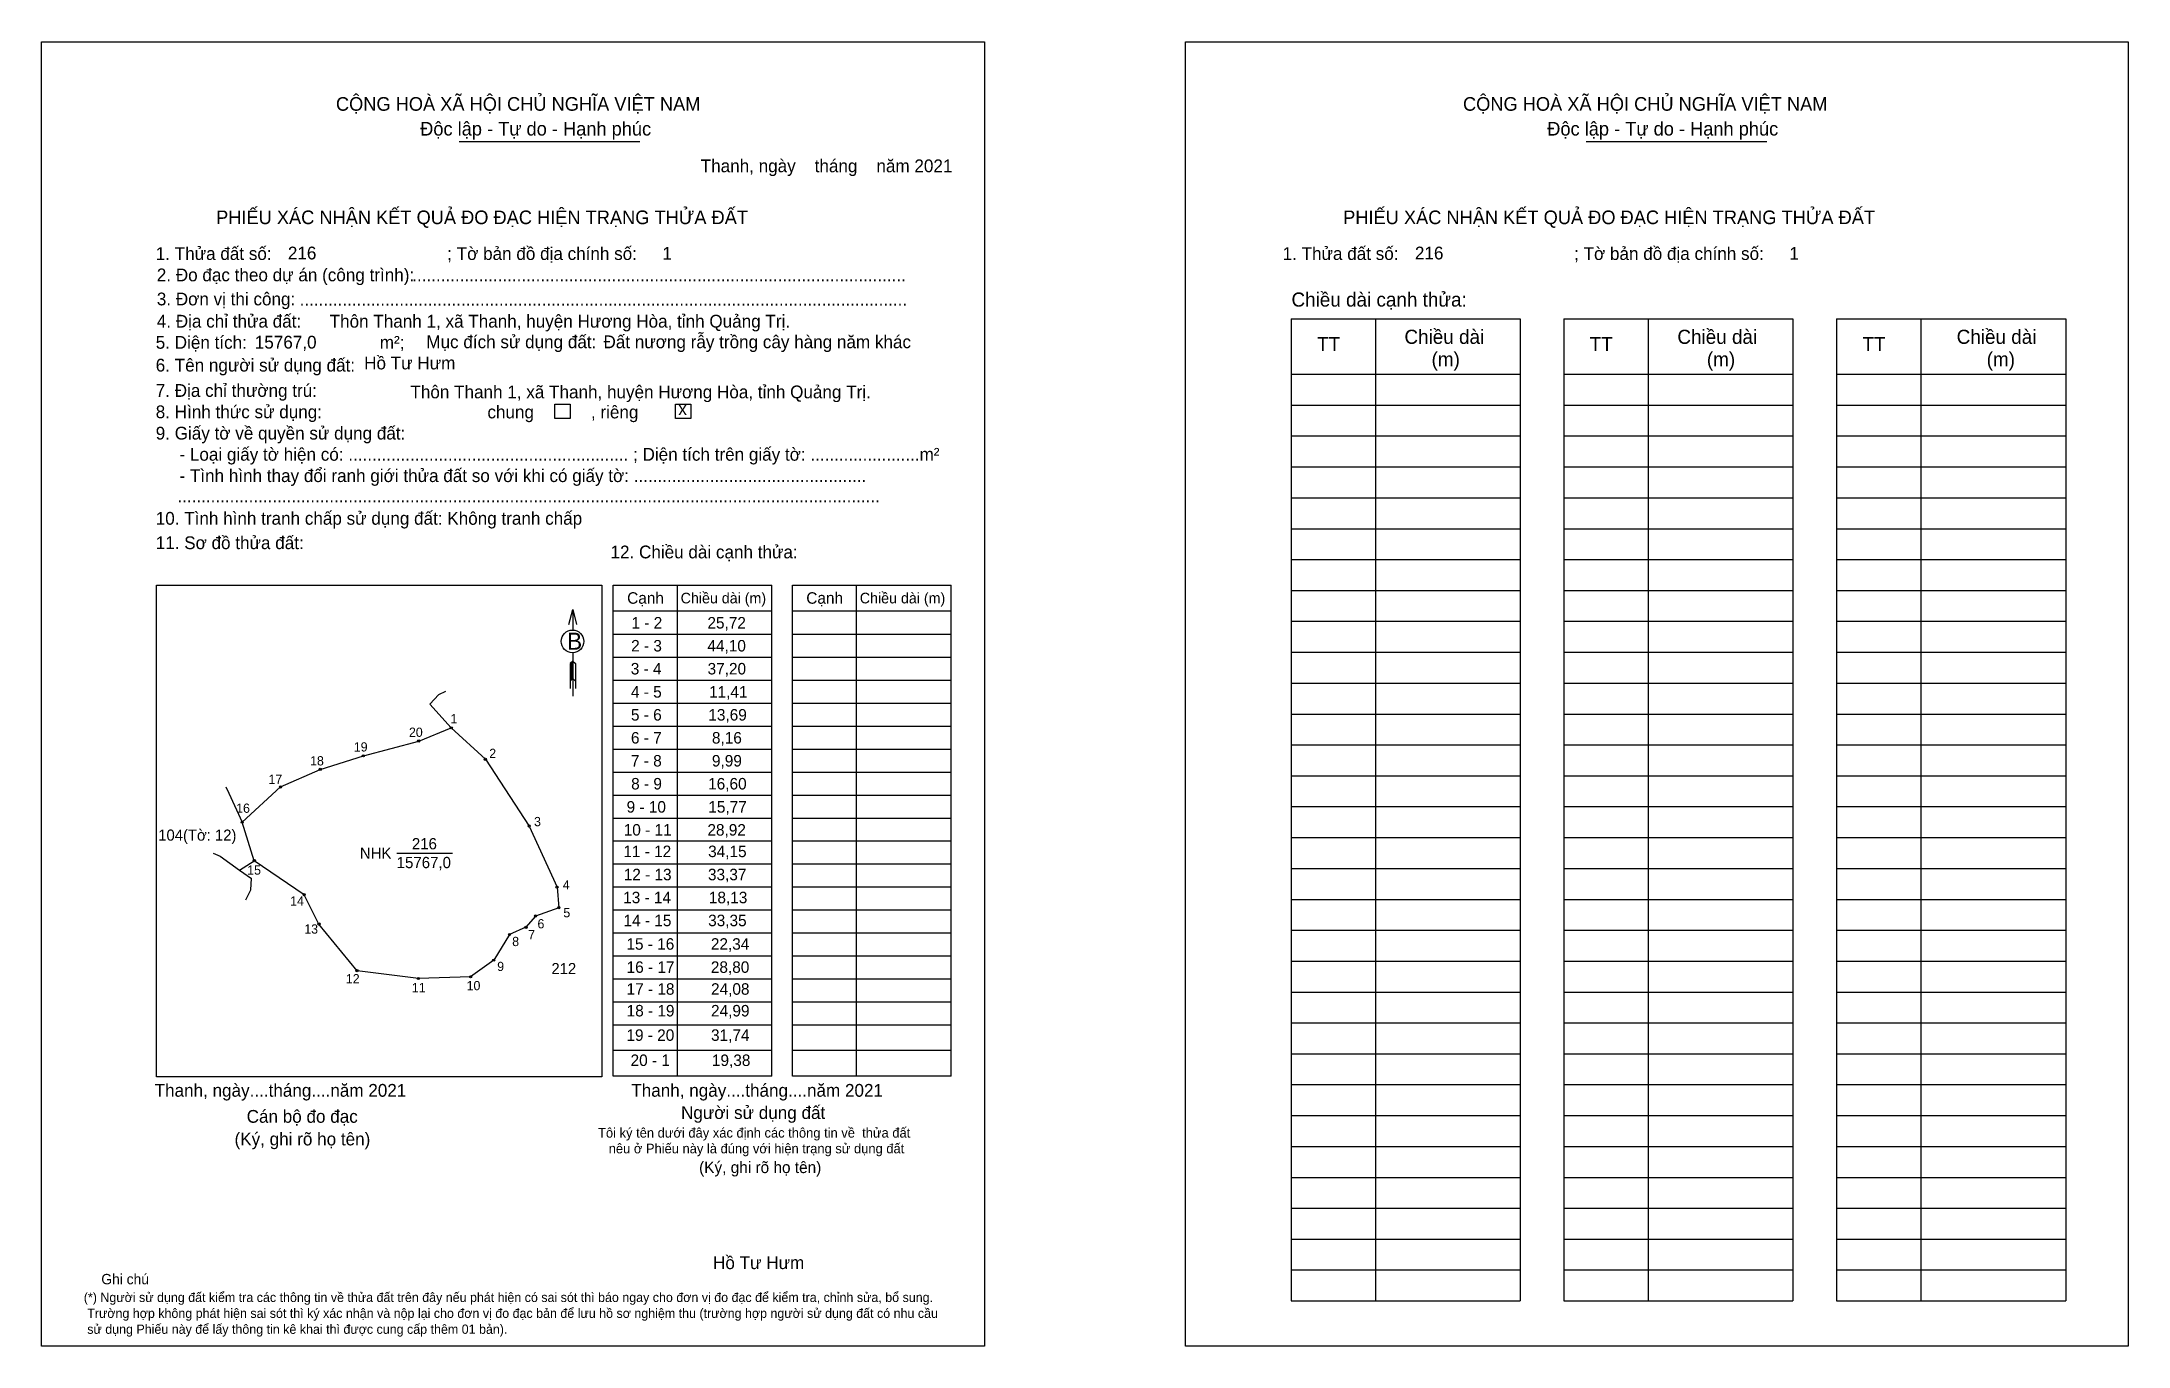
# Model space of a CAD drawing. Extents: x 544929 to 546084, y 1823027 to 1823748.
import ezdxf

# ---------------------------------------------------------------- set-up
doc = ezdxf.new("R2010")
doc.units = 0
for name, color, linetype in [('CanhThua', 7, 'Continuous'), ('kqddKhungInTrang1', 7, 'Continuous'), ('kqddKhungInTrang2', 7, 'Continuous'), ('kqddNoiDung', 7, 'Continuous'), ('kqddTemplate', 7, 'Continuous'), ('MocDinhThua', 7, 'Continuous'), ('NhanDiaChinhThua', 7, 'Continuous'), ('NhanTuCan', 7, 'Continuous'), ('RauThua', 7, 'Continuous'), ('SoHieuDinhThua', 7, 'Continuous')]:
    doc.layers.add(name, color=color, linetype=linetype)

msp = doc.modelspace()

# ---------------------------------------------------------------- linework, layer by layer
at = {"layer": 'CanhThua'}
for p, q in [((545138, 1823361.7), (545156, 1823369)), ((545156, 1823369), (545174.9, 1823351.6)), ((545083.5, 1823346), (545107.4, 1823353.5)), ((545107.4, 1823353.5), (545138, 1823361.7)), ((545174.9, 1823351.6), (545199.1, 1823314.7)), ((545061.5, 1823336.3), (545083.5, 1823346)), ((545040.3, 1823316.8), (545061.5, 1823336.3)), ((545047, 1823295.5), (545040.3, 1823316.8)), ((545199.1, 1823314.7), (545214.5, 1823280.9)), ((545074.6, 1823276.7), (545047, 1823295.5)), ((545082.8, 1823260.5), (545074.6, 1823276.7)), ((545215.5, 1823269.5), (545202.6, 1823264.9)), ((545214.5, 1823280.9), (545215.5, 1823269.5)), ((545103.9, 1823234.7), (545082.8, 1823260.5)), ((545197.3, 1823258.7), (545188.2, 1823254.7)), ((545202.6, 1823264.9), (545197.3, 1823258.7)), ((545188.2, 1823254.7), (545179.5, 1823240.5)), ((545179.5, 1823240.5), (545166.7, 1823231.3)), ((545137.8, 1823230.4), (545103.9, 1823234.7)), ((545166.7, 1823231.3), (545137.8, 1823230.4))]:
    msp.add_line(p, q, dxfattribs=at)
at = {"layer": 'kqddKhungInTrang1'}
msp.add_lwpolyline([(544929.4, 1823748.4), (545451, 1823748.4), (545451, 1823027), (544929.4, 1823027)], close=True, dxfattribs=at)
at = {"layer": 'kqddKhungInTrang2'}
msp.add_lwpolyline([(545562.2, 1823748.4), (546083.7, 1823748.4), (546083.7, 1823027), (545562.2, 1823027)], close=True, dxfattribs=at)
at = {"layer": 'kqddTemplate'}
for p, q in [((545160.4, 1823693.2), (545260.3, 1823693.2)), ((545783.9, 1823693.2), (545883.8, 1823693.2)), ((545620.6, 1823595.1), (545747.4, 1823595.1)), ((545620.6, 1823595.1), (545620.6, 1823052.1)), ((545667.3, 1823595.1), (545667.3, 1823052.1)), ((545747.4, 1823595.1), (545747.4, 1823052.1)), ((545771.4, 1823595.1), (545771.4, 1823052.1)), ((545771.4, 1823595.1), (545898.2, 1823595.1)), ((545818.1, 1823595.1), (545818.1, 1823052.1)), ((545898.2, 1823595.1), (545898.2, 1823052.1)), ((545922.3, 1823595.1), (545922.3, 1823052.1)), ((545922.3, 1823595.1), (546049.1, 1823595.1)), ((545968.9, 1823595.1), (545968.9, 1823052.1)), ((546049.1, 1823595.1), (546049.1, 1823052.1)), ((545620.6, 1823564.5), (545747.4, 1823564.5)), ((545771.4, 1823564.5), (545898.2, 1823564.5)), ((545922.3, 1823564.5), (546049.1, 1823564.5)), ((545620.6, 1823547.5), (545747.4, 1823547.5)), ((545771.4, 1823547.5), (545898.2, 1823547.5)), ((545922.3, 1823547.5), (546049.1, 1823547.5)), ((545620.6, 1823530.4), (545747.4, 1823530.4)), ((545771.4, 1823530.4), (545898.2, 1823530.4)), ((545922.3, 1823530.4), (546049.1, 1823530.4)), ((545620.6, 1823513.3), (545747.4, 1823513.3)), ((545771.4, 1823513.3), (545898.2, 1823513.3)), ((545922.3, 1823513.3), (546049.1, 1823513.3)), ((545620.6, 1823496.2), (545747.4, 1823496.2)), ((545771.4, 1823496.2), (545898.2, 1823496.2)), ((545922.3, 1823496.2), (546049.1, 1823496.2)), ((545620.6, 1823479.1), (545747.4, 1823479.1)), ((545771.4, 1823479.1), (545898.2, 1823479.1)), ((545922.3, 1823479.1), (546049.1, 1823479.1)), ((545620.6, 1823462.1), (545747.4, 1823462.1)), ((545771.4, 1823462.1), (545898.2, 1823462.1)), ((545922.3, 1823462.1), (546049.1, 1823462.1)), ((545245.6, 1823447.8), (545333.4, 1823447.8)), ((545245.6, 1823176.3), (545245.6, 1823447.8)), ((545280.9, 1823447.8), (545280.9, 1823176.3)), ((545333.4, 1823176.3), (545333.4, 1823447.8)), ((545344.7, 1823447.8), (545432.5, 1823447.8)), ((545344.7, 1823176.3), (545344.7, 1823447.8)), ((545380, 1823447.8), (545380, 1823176.3)), ((545432.5, 1823176.3), (545432.5, 1823447.8)), ((545620.6, 1823445), (545747.4, 1823445)), ((545771.4, 1823445), (545898.2, 1823445)), ((545922.3, 1823445), (546049.1, 1823445)), ((545223.2, 1823434.4), (545223.2, 1823423)), ((545245.6, 1823433.6), (545333.4, 1823433.6)), ((545344.7, 1823433.6), (545432.5, 1823433.6)), ((545245.6, 1823420.8), (545333.4, 1823420.8)), ((545344.7, 1823420.8), (545432.5, 1823420.8)), ((545620.6, 1823427.9), (545747.4, 1823427.9)), ((545771.4, 1823427.9), (545898.2, 1823427.9)), ((545922.3, 1823427.9), (546049.1, 1823427.9)), ((545223.2, 1823410.5), (545223.3, 1823386.5)), ((545245.6, 1823408.1), (545333.4, 1823408.1)), ((545344.7, 1823408.1), (545432.5, 1823408.1)), ((545620.6, 1823410.8), (545747.4, 1823410.8)), ((545771.4, 1823410.8), (545898.2, 1823410.8)), ((545922.3, 1823410.8), (546049.1, 1823410.8)), ((545223.2, 1823405.9), (545221.8, 1823404.5)), ((545223.2, 1823405.3), (545221.8, 1823403.9)), ((545223.2, 1823404.6), (545221.8, 1823403.2)), ((545221.8, 1823404.5), (545221.8, 1823390.8)), ((545223.2, 1823404), (545221.8, 1823402.6)), ((545223.2, 1823403.3), (545221.8, 1823401.9)), ((545223.2, 1823402.7), (545221.8, 1823401.3)), ((545223.2, 1823402), (545221.8, 1823400.6)), ((545223.2, 1823401.4), (545221.8, 1823400)), ((545223.2, 1823400.7), (545221.8, 1823399.3)), ((545223.2, 1823400.1), (545221.8, 1823398.7)), ((545223.2, 1823399.4), (545221.8, 1823398)), ((545223.2, 1823398.8), (545221.8, 1823397.4)), ((545223.2, 1823398.1), (545221.8, 1823396.7)), ((545223.2, 1823397.5), (545221.8, 1823396.1)), ((545223.2, 1823396.8), (545221.8, 1823395.4)), ((545223.2, 1823405.9), (545224.7, 1823404.5)), ((545224.7, 1823404.5), (545224.7, 1823390.8)), ((545223.2, 1823396.2), (545221.8, 1823394.8)), ((545223.2, 1823396.2), (545224.7, 1823394.8)), ((545245.6, 1823395.4), (545333.4, 1823395.4)), ((545344.7, 1823395.4), (545432.5, 1823395.4)), ((545620.6, 1823393.7), (545747.4, 1823393.7)), ((545771.4, 1823393.7), (545898.2, 1823393.7)), ((545922.3, 1823393.7), (546049.1, 1823393.7)), ((545245.6, 1823382.7), (545333.4, 1823382.7)), ((545344.7, 1823382.7), (545432.5, 1823382.7)), ((545620.6, 1823376.6), (545747.4, 1823376.6)), ((545771.4, 1823376.6), (545898.2, 1823376.6)), ((545922.3, 1823376.6), (546049.1, 1823376.6)), ((545245.6, 1823370), (545333.4, 1823370)), ((545344.7, 1823370), (545432.5, 1823370)), ((545245.6, 1823357.2), (545333.4, 1823357.2)), ((545344.7, 1823357.2), (545432.5, 1823357.2)), ((545620.6, 1823359.6), (545747.4, 1823359.6)), ((545771.4, 1823359.6), (545898.2, 1823359.6)), ((545922.3, 1823359.6), (546049.1, 1823359.6)), ((545245.6, 1823344.5), (545333.4, 1823344.5)), ((545344.7, 1823344.5), (545432.5, 1823344.5)), ((545620.6, 1823342.5), (545747.4, 1823342.5)), ((545771.4, 1823342.5), (545898.2, 1823342.5)), ((545922.3, 1823342.5), (546049.1, 1823342.5)), ((545245.6, 1823331.8), (545333.4, 1823331.8)), ((545344.7, 1823331.8), (545432.5, 1823331.8)), ((545245.6, 1823319.1), (545333.4, 1823319.1)), ((545344.7, 1823319.1), (545432.5, 1823319.1)), ((545620.6, 1823325.4), (545747.4, 1823325.4)), ((545771.4, 1823325.4), (545898.2, 1823325.4)), ((545922.3, 1823325.4), (546049.1, 1823325.4)), ((545333.4, 1823306.4), (545245.6, 1823306.4)), ((545432.5, 1823306.4), (545344.7, 1823306.4)), ((545620.6, 1823308.3), (545747.4, 1823308.3)), ((545771.4, 1823308.3), (545898.2, 1823308.3)), ((545922.3, 1823308.3), (546049.1, 1823308.3)), ((545333.4, 1823293.6), (545245.6, 1823293.6)), ((545432.5, 1823293.6), (545344.7, 1823293.6)), ((545620.6, 1823291.2), (545747.4, 1823291.2)), ((545771.4, 1823291.2), (545898.2, 1823291.2)), ((545922.3, 1823291.2), (546049.1, 1823291.2)), ((545333.4, 1823280.9), (545245.6, 1823280.9)), ((545432.5, 1823280.9), (545344.7, 1823280.9)), ((545620.6, 1823274.1), (545747.4, 1823274.1)), ((545771.4, 1823274.1), (545898.2, 1823274.1)), ((545922.3, 1823274.1), (546049.1, 1823274.1)), ((545333.4, 1823268.2), (545245.6, 1823268.2)), ((545432.5, 1823268.2), (545344.7, 1823268.2)), ((545333.4, 1823255.5), (545245.6, 1823255.5)), ((545432.5, 1823255.5), (545344.7, 1823255.5)), ((545620.6, 1823257.1), (545747.4, 1823257.1)), ((545771.4, 1823257.1), (545898.2, 1823257.1)), ((545922.3, 1823257.1), (546049.1, 1823257.1)), ((545333.4, 1823242.7), (545245.6, 1823242.7)), ((545432.5, 1823242.7), (545344.7, 1823242.7)), ((545620.6, 1823240), (545747.4, 1823240)), ((545771.4, 1823240), (545898.2, 1823240)), ((545922.3, 1823240), (546049.1, 1823240)), ((545333.4, 1823230), (545245.6, 1823230)), ((545432.5, 1823230), (545344.7, 1823230)), ((545333.4, 1823217.3), (545245.6, 1823217.3)), ((545432.5, 1823217.3), (545344.7, 1823217.3)), ((545620.6, 1823222.9), (545747.4, 1823222.9)), ((545771.4, 1823222.9), (545898.2, 1823222.9)), ((545922.3, 1823222.9), (546049.1, 1823222.9)), ((545333.4, 1823204.6), (545245.6, 1823204.6)), ((545432.5, 1823204.6), (545344.7, 1823204.6)), ((545620.6, 1823205.8), (545747.4, 1823205.8)), ((545771.4, 1823205.8), (545898.2, 1823205.8)), ((545922.3, 1823205.8), (546049.1, 1823205.8)), ((545333.4, 1823190.5), (545245.6, 1823190.5)), ((545432.5, 1823190.5), (545344.7, 1823190.5)), ((545620.6, 1823188.7), (545747.4, 1823188.7)), ((545771.4, 1823188.7), (545898.2, 1823188.7)), ((545922.3, 1823188.7), (546049.1, 1823188.7)), ((545333.4, 1823176.3), (545245.6, 1823176.3)), ((545432.5, 1823176.3), (545344.7, 1823176.3)), ((545620.6, 1823171.7), (545747.4, 1823171.7)), ((545771.4, 1823171.7), (545898.2, 1823171.7)), ((545922.3, 1823171.7), (546049.1, 1823171.7)), ((545620.6, 1823154.6), (545747.4, 1823154.6)), ((545771.4, 1823154.6), (545898.2, 1823154.6)), ((545922.3, 1823154.6), (546049.1, 1823154.6)), ((545620.6, 1823137.5), (545747.4, 1823137.5)), ((545771.4, 1823137.5), (545898.2, 1823137.5)), ((545922.3, 1823137.5), (546049.1, 1823137.5)), ((545620.6, 1823120.4), (545747.4, 1823120.4)), ((545771.4, 1823120.4), (545898.2, 1823120.4)), ((545922.3, 1823120.4), (546049.1, 1823120.4)), ((545620.6, 1823103.3), (545747.4, 1823103.3)), ((545771.4, 1823103.3), (545898.2, 1823103.3)), ((545922.3, 1823103.3), (546049.1, 1823103.3)), ((545620.6, 1823086.2), (545747.4, 1823086.2)), ((545771.4, 1823086.2), (545898.2, 1823086.2)), ((545922.3, 1823086.2), (546049.1, 1823086.2)), ((545620.6, 1823069.2), (545747.4, 1823069.2)), ((545771.4, 1823069.2), (545898.2, 1823069.2)), ((545922.3, 1823069.2), (546049.1, 1823069.2)), ((545620.6, 1823052.1), (545747.4, 1823052.1)), ((545771.4, 1823052.1), (545898.2, 1823052.1)), ((545922.3, 1823052.1), (546049.1, 1823052.1))]:
    msp.add_line(p, q, dxfattribs=at)
for points in [[(545213.3, 1823548), (545221.8, 1823548), (545221.8, 1823540.1), (545213.3, 1823540.1)], [(545280, 1823548), (545288.5, 1823548), (545288.5, 1823540.1), (545280, 1823540.1)], [(544992.9, 1823447.8), (545239.3, 1823447.8), (545239.3, 1823176.1), (544992.9, 1823176.1)]]:
    msp.add_lwpolyline(points, close=True, dxfattribs=at)
msp.add_lwpolyline([(545221.1, 1823426.2), (545223.2, 1823434.4), (545225.3, 1823426.2)], dxfattribs=at)
msp.add_circle((545223.1, 1823416.8), 6.26, dxfattribs=at)
at = {"layer": 'MocDinhThua'}
for centre in [(545138, 1823361.7), (545156, 1823369), (545107.4, 1823353.5), (545174.9, 1823351.6), (545083.5, 1823346), (545061.5, 1823336.3), (545040.3, 1823316.8), (545199.1, 1823314.7), (545047, 1823295.5), (545214.5, 1823280.9), (545074.6, 1823276.7), (545215.5, 1823269.5), (545082.8, 1823260.5), (545197.3, 1823258.7), (545202.6, 1823264.9), (545188.2, 1823254.7), (545103.9, 1823234.7), (545179.5, 1823240.5), (545137.8, 1823230.4), (545166.7, 1823231.3)]:
    msp.add_circle(centre, 0.614, dxfattribs=at)
at = {"layer": 'NhanDiaChinhThua'}
msp.add_line((545125.8, 1823299.7), (545156.7, 1823299.7), dxfattribs=at)
at = {"layer": 'RauThua'}
for p, q in [((545144.2, 1823382.1), (545149.2, 1823387.5)), ((545149.2, 1823387.5), (545152.9, 1823389.2)), ((545144.2, 1823382.1), (545156, 1823369)), ((545031.3, 1823336.3), (545033, 1823332.9)), ((545033, 1823332.9), (545040.3, 1823316.8)), ((545024.3, 1823299.6), (545028.1, 1823298)), ((545028.1, 1823298), (545038.8, 1823290.3)), ((545038.8, 1823290.3), (545047, 1823295.5)), ((545038.8, 1823290.3), (545047, 1823295.5)), ((545038.8, 1823290.3), (545045.5, 1823285.6)), ((545045.1, 1823279.5), (545045.5, 1823285.6)), ((545042.3, 1823273.9), (545045.1, 1823279.5))]:
    msp.add_line(p, q, dxfattribs=at)

# ---------------------------------------------------------------- texts
at = {"layer": 'kqddNoiDung'}
for s, height, p in [('Thanh, ngày    tháng    năm 2021  ', 7.067, (545294, 1823676.2)), ('216', 7.07, (545065.6, 1823628)), ('1', 7.07, (545272.8, 1823627.8)), ('216', 7.07, (545689.1, 1823628)), ('1', 7.07, (545896.3, 1823627.8)), ('........................................................................................................', 7.067, (545134.4, 1823615.8)), ('................................................................................................................................', 7.067, (545072.1, 1823602.4)), ('15767,0', 7.07, (545047.3, 1823578.7)), ('Đất nương rẫy trồng cây hàng năm khác', 7.067, (545240.2, 1823578.9)), ('Hồ Tư Hưm', 7.07, (545107.8, 1823567.2)), ('Thôn Thanh 1, xã Thanh, huyện Hương Hòa, tỉnh Quảng Trị.', 7.067, (545133.4, 1823551.2)), ('x', 7.07, (545281.6, 1823542)), ('1 - 2', 6.36, (545255.7, 1823423.9)), ('25,72', 6.36, (545297.7, 1823423.9)), ('2 - 3', 6.36, (545255.5, 1823411.2)), ('44,10', 6.36, (545297.7, 1823411.2)), ('3 - 4', 6.36, (545255.3, 1823398.5)), ('37,20', 6.36, (545297.8, 1823398.5)), ('4 - 5', 6.36, (545255.4, 1823385.7)), ('11,41', 6.36, (545298.6, 1823385.7)), ('5 - 6', 6.36, (545255.4, 1823373)), ('13,69', 6.36, (545298.2, 1823373)), ('6 - 7', 6.36, (545255.4, 1823360.3)), ('8,16', 6.36, (545300.2, 1823360.3)), ('7 - 8', 6.36, (545255.4, 1823347.6)), ('9,99', 6.36, (545300.2, 1823347.6)), ('8 - 9', 6.36, (545255.5, 1823334.9)), ('16,60', 6.36, (545298.1, 1823334.9)), ('9 - 10', 6.36, (545253, 1823322.1)), ('15,77', 6.36, (545298.2, 1823322.1)), ('10 - 11', 6.36, (545251.4, 1823309.4)), ('28,92', 6.36, (545297.7, 1823309.4)), ('11 - 12', 6.36, (545251.2, 1823297.5)), ('34,15', 6.36, (545298.1, 1823297.5)), ('12 - 13', 6.36, (545251.4, 1823284.7)), ('33,37', 6.36, (545298, 1823284.7)), ('13 - 14', 6.36, (545251.1, 1823272)), ('18,13', 6.36, (545298.5, 1823272)), ('14 - 15', 6.36, (545251.3, 1823259.3)), ('33,35', 6.36, (545298.1, 1823259.3)), ('15 - 16', 6.36, (545252.9, 1823246.3)), ('22,34', 6.36, (545299.6, 1823246.3)), ('16 - 17', 6.36, (545253, 1823233.5)), ('28,80', 6.36, (545299.6, 1823233.5)), ('17 - 18', 6.36, (545253, 1823221.4)), ('24,08', 6.36, (545299.7, 1823221.4)), ('18 - 19', 6.36, (545253, 1823209.4)), ('24,99', 6.36, (545299.7, 1823209.4)), ('19 - 20', 6.36, (545252.9, 1823195.9)), ('31,74', 6.36, (545299.7, 1823195.9)), ('20 - 1', 6.36, (545255.2, 1823182)), ('19,38', 6.36, (545300.2, 1823182)), ('Thanh, ngày....tháng....năm 2021', 7.067, (544991.9, 1823165)), ('Thanh, ngày....tháng....năm 2021', 7.067, (545255.6, 1823165)), ('Hồ Tư Hưm', 7.07, (545300.8, 1823069.7))]:
    msp.add_text(s, height=height, dxfattribs=at).set_placement(p)
at = {"layer": 'kqddTemplate'}
for s, height, p in [('CỘNG HOÀ XÃ HỘI CHỦ NGHĨA VIỆT NAM', 7.538, (545092.2, 1823710.2)), ('CỘNG HOÀ XÃ HỘI CHỦ NGHĨA VIỆT NAM', 7.538, (545715.7, 1823710.2)), ('Độc lập - Tự do - Hạnh phúc', 7.538, (545138.8, 1823696.5)), ('Độc lập - Tự do - Hạnh phúc', 7.538, (545762.3, 1823696.5)), ('PHIẾU XÁC NHẬN KẾT QUẢ ĐO ĐẠC HIỆN TRẠNG THỬA ĐẤT', 7.538, (545025.9, 1823647.5)), ('PHIẾU XÁC NHẬN KẾT QUẢ ĐO ĐẠC HIỆN TRẠNG THỬA ĐẤT', 7.538, (545649.4, 1823647.5)), ('1. Thửa đất số:                                     ; Tờ bản đồ địa chính số:', 7.067, (544992.5, 1823627.7)), ('1. Thửa đất số:                                     ; Tờ bản đồ địa chính số:', 7.067, (545615.9, 1823627.7)), ('2. Đo đạc theo dự án (công trình): ', 7.067, (544993.1, 1823615.9)), ('3. Đơn vị thi công: ', 7.067, (544993.1, 1823602.6)), ('Chiều dài cạnh thửa:', 7.809, (545620.8, 1823601.9)), ('4. Địa chỉ thửa đất:      Thôn Thanh 1, xã Thanh, huyện Hương Hòa, tỉnh Quảng Trị.', 7.067, (544993.1, 1823590.3)), ('5. Diện tích:                            m²; ', 7.067, (544992.5, 1823578.6)), ('Mục đích sử dụng đất:', 7.067, (545142.2, 1823578.9)), ('TT', 7.81, (545635, 1823577.3)), ('Chiều dài', 7.81, (545683.3, 1823581.3)), ('TT', 7.81, (545785.8, 1823577.3)), ('Chiều dài', 7.81, (545834.3, 1823581.3)), ('TT', 7.81, (545936.7, 1823577.3)), ('Chiều dài', 7.81, (545988.8, 1823581.3)), ('6. Tên người sử dụng đất:', 7.067, (544992.5, 1823566)), ('(m)', 7.81, (545698.3, 1823568.9)), ('(m)', 7.81, (545850.6, 1823568.9)), ('(m)', 7.81, (546005.4, 1823568.9)), ('7. Địa chỉ thường trú:', 7.067, (544992.5, 1823552)), ('8. Hình thức sử dụng:', 7.067, (544992.5, 1823540.2)), ('chung            , riêng', 7.067, (545176, 1823540.1)), ('9. Giấy tờ về quyền sử dụng đất:', 7.067, (544992.5, 1823528.4)), ('     - Loại giấy tờ hiện có: ........................................................... ; Diện tích trên giấy tờ: .......................m²', 7.067, (544992.5, 1823516.7)), ('     - Tình hình thay đổi ranh giới thửa đất so với khi có giấy tờ: .................................................', 7.067, (544992.5, 1823504.9)), ('10. Tình hình tranh chấp sử dụng đất: Không tranh chấp', 7.067, (544992.5, 1823481.3)), ('....................................................................................................................................................', 7.067, (545004.5, 1823493.7)), ('11. Sơ đồ thửa đất:', 7.067, (544992.5, 1823467.8)), ('12. Chiều dài cạnh thửa:', 7.067, (545244.1, 1823462.7)), ('Cạnh', 6.36, (545253.3, 1823437.6)), ('Chiều dài (m)', 5.889, (545282.9, 1823437.8)), ('Cạnh', 6.36, (545352.4, 1823437.6)), ('Chiều dài (m)', 5.889, (545382, 1823437.8)), ('B', 9.42, (545220, 1823412.2)), ('Cán bộ đo đạc', 7.067, (545042.8, 1823150.6)), ('Người sử dụng đất', 7.067, (545283.1, 1823152.7)), ('(Ký, ghi rõ họ tên)', 7.067, (545036.1, 1823138.1)), ('Tôi ký tên dưới đây xác định các thông tin về  thửa đất ', 5.343, (545237.2, 1823142.4)), ('nêu ở Phiếu này là đúng với hiện trạng sử dụng đất', 5.343, (545243.1, 1823133.7)), ('(Ký, ghi rõ họ tên)', 6.36, (545293.1, 1823122.8)), ('Ghi chú', 5.72, (544962.4, 1823061.3)), ('(*) Người sử dụng đất kiểm tra các thông tin về thửa đất trên đây nếu phát hiện có sai sót thì báo ngay cho đơn vị đo đạc để kiểm tra, chỉnh sửa, bổ sung.', 5.1519, (544952.7, 1823051.5)), (' Trường hợp không phát hiện sai sót thì ký xác nhận và nộp lại cho đơn vị đo đạc bản để lưu hồ sơ nghiệm thu (trường hợp người sử dụng đất có nhu cầu', 5.1519, (544952.7, 1823042.7)), (' sử dụng Phiếu này để lấy thông tin kê khai thì được cung cấp thêm 01 bản).', 5.152, (544952.7, 1823033.9))]:
    msp.add_text(s, height=height, dxfattribs=at).set_placement(p)
at = {"layer": 'NhanDiaChinhThua'}
for s, p in [('216', (545134.2, 1823301.8)), ('NHK', (545105.4, 1823296.6)), ('15767,0', (545125.8, 1823291.4))]:
    msp.add_text(s, height=6.21, dxfattribs=at).set_placement(p)
at = {"layer": 'NhanTuCan'}
for s, height, p in [('104(Tờ: 12)', 6.136, (544993.9, 1823306.6)), ('212', 6.14, (545211.4, 1823232.8))]:
    msp.add_text(s, height=height, dxfattribs=at).set_placement(p)
at = {"layer": 'SoHieuDinhThua'}
for s, p in [('1', (545155.6, 1823371.5)), ('20', (545132.6, 1823364)), ('18', (545077.9, 1823348.2)), ('19', (545102.1, 1823355.9)), ('2', (545177, 1823352.3)), ('17', (545054.9, 1823338)), ('16', (545037, 1823322)), ('3', (545201.8, 1823314.6)), ('15', (545043.1, 1823287.8)), ('4', (545217.7, 1823279.6)), ('14', (545066.9, 1823270.7)), ('13', (545074.7, 1823255.2)), ('6', (545203.7, 1823258.1)), ('5', (545218, 1823264.2)), ('8', (545189.7, 1823248.3)), ('7', (545198.5, 1823252)), ('9', (545181.4, 1823234.5)), ('12', (545097.7, 1823227.7)), ('11', (545134.2, 1823222.8)), ('10', (545164.5, 1823223.9))]:
    msp.add_text(s, height=5.11, dxfattribs=at).set_placement(p)

doc.saveas('drawing.dxf')
